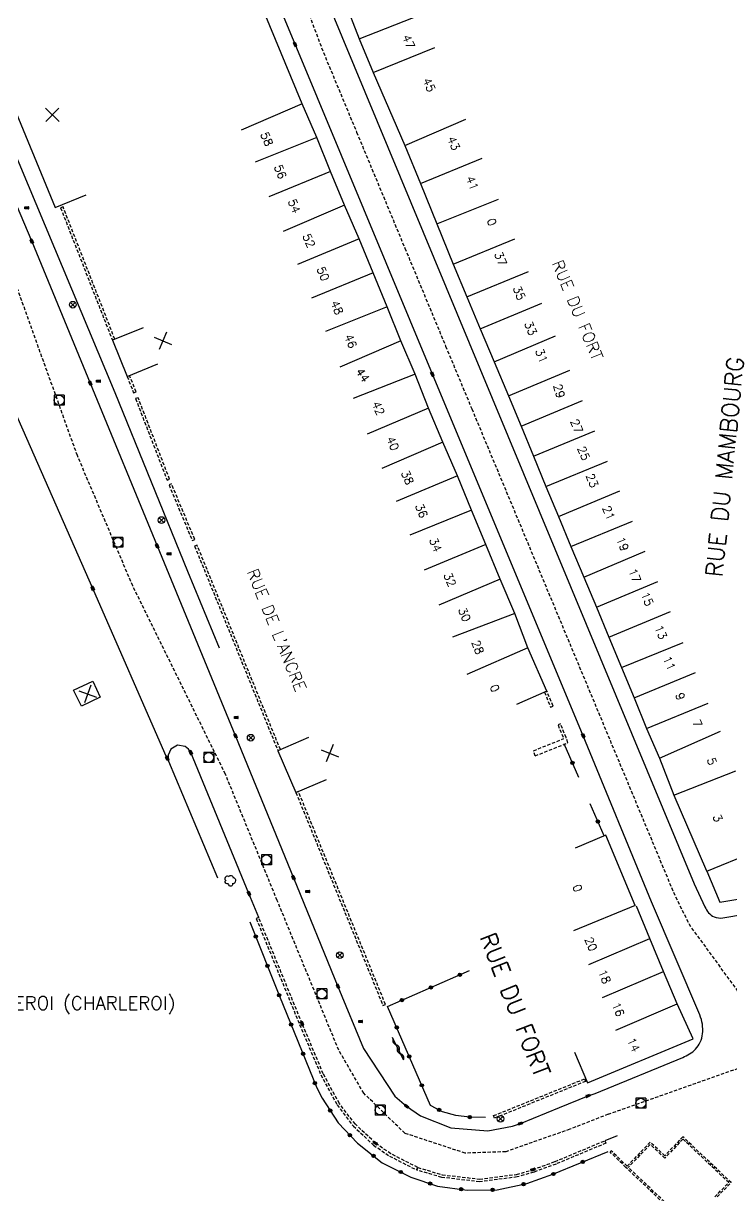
# Model space of a CAD drawing. Header units: millimetres. Extents: x 155000 to 156001, y 122000 to 123001.
# Drawn here: x 155297.7 to 155404.1, y 122708.5 to 122884.8 of the extents above; entities that cross this region are included whole.
import ezdxf
from ezdxf.enums import TextEntityAlignment as Align

# ---------------------------------------------------------------- set-up
doc = ezdxf.new("R2010")
doc.units = ezdxf.units.MM
doc.linetypes.add('DASHED', pattern=[0.75, 0.5, -0.25])
doc.layers.get('0').update_dxf_attribs({"linetype": 'CONTINUOUS'})
for name, color, linetype in [('W0001', 6, 'DASHED'), ('W0008', 7, 'CONTINUOUS'), ('W0100', 7, 'CONTINUOUS'), ('W0112', 1, 'DASHED'), ('W0300', 7, 'CONTINUOUS'), ('W0302', 3, 'CONTINUOUS'), ('W0310', 3, 'CONTINUOUS'), ('W0322', 7, 'CONTINUOUS'), ('W0400', 7, 'CONTINUOUS'), ('W0420', 7, 'CONTINUOUS'), ('W0469', 7, 'CONTINUOUS'), ('W0980', 7, 'CONTINUOUS'), ('W0989', 7, 'CONTINUOUS'), ('W0991', 7, 'CONTINUOUS'), ('W1102', 7, 'CONTINUOUS')]:
    doc.layers.add(name, color=color, linetype=linetype)
doc.styles.get("Standard").update_dxf_attribs({"font": 'romans.shx', "width": 0.85})

# ---------------------------------------------------------------- blocks, each defined once
blk = doc.blocks.new('t322o')
at = {"color": 0, "linetype": 'Continuous'}
for radius in [0.25, 0.15]:
    blk.add_circle((0, 0), radius, dxfattribs=at)
blk = doc.blocks.new('t310o')
at = {"color": 0, "linetype": 'Continuous'}
for centre, start, end in [((-0.5, 0.38), 216.8699, 323.1304), ((0.5, -0.37), 36.8699, 143.1303)]:
    blk.add_arc(centre, 0.625, start, end, dxfattribs=at)
blk = doc.blocks.new('T400')
for p, q in [((-0.15, 0.3), (0.15, 0.3)), ((-0.15, -0.25), (-0.15, 0.3)), ((-0.15, 0.15), (0.15, 0.15)), ((-0.15, 0), (0.15, 0)), ((0.15, 0.3), (0.15, -0.25)), ((-0.15, -0.15), (0.15, -0.15)), ((-0.15, -0.25), (-0.15, -0.3)), ((-0.15, -0.3), (0.15, -0.3)), ((0.15, -0.3), (0.15, -0.25))]:
    blk.add_line(p, q)
blk = doc.blocks.new('t991o')
at = {"color": 0, "linetype": 'Continuous'}
for p, q in [((-1, 1), (1, -1)), ((-1, -1), (1, 1))]:
    blk.add_line(p, q, dxfattribs=at)
blk = doc.blocks.new('T420')
for p, q in [((0.75, 0.75), (-0.75, 0.75)), ((-0.75, 0.75), (-0.75, -0.75)), ((0.75, 0.75), (0.75, -0.75)), ((0.75, -0.75), (-0.75, -0.75))]:
    blk.add_line(p, q)
blk.add_ellipse((0, 0), major_axis=(-0.53, 0.53), ratio=1, start_param=3.926991, end_param=10.210176)
blk = doc.blocks.new('T300')
for p, q in [((-0.8, 0.51), (-0.86, 0.34)), ((-0.86, 0.34), (-0.86, 0.17)), ((-0.86, 0.17), (-0.74, 0.06)), ((-0.69, 0.63), (-0.8, 0.51)), ((-0.8, -0.06), (-0.74, 0.06)), ((-0.74, 0.06), (-0.69, 0.11)), ((-0.57, 0.69), (-0.69, 0.63)), ((-0.46, 0.69), (-0.57, 0.69)), ((-0.29, 0.63), (-0.46, 0.69)), ((-0.29, 0.63), (-0.17, 0.74)), ((-0.23, 0.57), (-0.29, 0.63)), ((-0.17, 0.74), (-0.06, 0.8)), ((-0.06, 0.8), (0.06, 0.8)), ((0.06, 0.8), (0.23, 0.74)), ((0.23, 0.74), (0.34, 0.63)), ((0.34, 0.63), (0.4, 0.51)), ((0.46, 0.46), (0.34, 0.46)), ((0.4, 0.51), (0.4, 0.46)), ((0.57, 0.4), (0.46, 0.46)), ((0.57, 0.4), (0.69, 0.29)), ((0.69, 0.29), (0.74, 0.17)), ((0.74, 0.06), (0.69, -0.17)), ((0.74, 0.17), (0.74, 0.06)), ((-0.8, -0.17), (-0.8, -0.06)), ((-0.8, -0.23), (-0.8, -0.17)), ((-0.74, -0.34), (-0.8, -0.23)), ((-0.69, -0.4), (-0.74, -0.34)), ((-0.51, -0.46), (-0.69, -0.4)), ((-0.4, -0.46), (-0.51, -0.46)), ((-0.4, -0.46), (-0.34, -0.46)), ((-0.34, -0.46), (-0.34, -0.4)), ((-0.34, -0.51), (-0.34, -0.46)), ((-0.29, -0.63), (-0.34, -0.51)), ((-0.17, -0.74), (-0.29, -0.63)), ((-0.06, -0.8), (-0.17, -0.74)), ((0.06, -0.8), (-0.06, -0.8)), ((0.17, -0.74), (0.06, -0.8)), ((0.23, -0.69), (0.17, -0.74)), ((0.29, -0.46), (0.23, -0.46)), ((0.29, -0.63), (0.23, -0.69)), ((0.46, -0.4), (0.29, -0.46)), ((0.34, -0.51), (0.29, -0.63)), ((0.34, -0.51), (0.34, -0.46)), ((0.57, -0.34), (0.46, -0.4)), ((0.63, -0.29), (0.57, -0.34)), ((0.69, -0.17), (0.63, -0.29))]:
    blk.add_line(p, q)
blk = doc.blocks.new('T469')
at = {"color": 0, "linetype": 'Continuous', "flags": 128}
for points in [[(-0.35, 0.35), (0.35, -0.35)], [(-0.35, -0.35), (0.35, 0.35)]]:
    blk.add_lwpolyline(points, dxfattribs=at)
at = {"color": 0, "linetype": 'Continuous'}
blk.add_circle((0, 0), 0.5, dxfattribs=at)

msp = doc.modelspace()

# ---------------------------------------------------------------- linework, layer by layer
at = {"layer": 'W0001'}
for points in [[(155310.21, 122958.54), (155312.33, 122954.38), (155314.66, 122948.07), (155319.42, 122936.65), (155328.68, 122914.66), (155331.49, 122907.72), (155336.88, 122899.77), (155338.23, 122892.33), (155342.76, 122880.4), (155347.74, 122868.42), (155354.99, 122850.99), (155361.12, 122836.24), (155365.04, 122826.83), (155395.29, 122754.27)], [(155385.54, 122720.77), (155379.77, 122718.5), (155370.14, 122715.13), (155364.06, 122714.91), (155354.99, 122717.9), (155348.81, 122723.92), (155345.05, 122730.4), (155335.81, 122752.91), (155328.03, 122771.89), (155314.11, 122800.19), (155305.79, 122819.78), (155294.73, 122850.61), (155292.36, 122858.07), (155287.01, 122869.04), (155284.13, 122875.79), (155281.26, 122882.51), (155276, 122893.32), (155266.78, 122913.42), (155263.47, 122921.41)]]:
    msp.add_lwpolyline(points, dxfattribs=at)
at = {"layer": 'W0001', "flags": 128}
for points in [[(155428, 122843.03), (155418.75, 122751.28), (155411.75, 122730.03), (155397.75, 122749.28), (155395.29, 122754.27), (155395.29, 122754.27)], [(155385.54, 122720.77), (155411.75, 122730.03), (155422.75, 122692.03), (155415.75, 122681.03), (155400.25, 122677.53), (155398.05, 122674.19)]]:
    msp.add_lwpolyline(points, dxfattribs=at)
at = {"layer": 'W0008'}
msp.add_line((155386.91, 122717.54), (155385.06, 122716.78), dxfattribs=at)
for points in [[(155398.99, 123000), (155391.45, 122986.72), (155366.64, 122943.16), (155342.59, 122900.9), (155342.28, 122900.1), (155341.65, 122893.16), (155341.65, 122892.64), (155341.77, 122891.98), (155342.05, 122891.17), (155368.13, 122828.42), (155398.44, 122755.43)], [(155392.06, 122752.68), (155381.79, 122777.68), (155359.12, 122832.03), (155338.49, 122881.63), (155328.78, 122905), (155327.97, 122905.83), (155326.72, 122906.1), (155325.69, 122905.93), (155325.19, 122905.75), (155301.04, 122895.75), (155288.02, 122890.37)], [(155285.62, 122883.37), (155298.94, 122851.99), (155307.71, 122830.67), (155317.77, 122806.21), (155329.55, 122777.63), (155338.25, 122756.32), (155344.94, 122739.99), (155348.76, 122730.63), (155353.49, 122723.5), (155355.24, 122721.97), (155357.33, 122720.5), (155361.9, 122718.72), (155367.46, 122718.29), (155371.17, 122718.98), (155372.34, 122719.38), (155378.2, 122721.77), (155382.52, 122723.54), (155383.57, 122723.86)], [(155319.49, 122773.83), (155319.29, 122774.26), (155308.1, 122799.8), (155297.63, 122823.59), (155296.68, 122825.79), (155287.35, 122846.58), (155287.12, 122847.27), (155279.66, 122859.9)], [(155333.04, 122750.32), (155331.57, 122753.95), (155322.83, 122775.15), (155322.5, 122775.63), (155321.96, 122776.06), (155320.84, 122776.23), (155319.84, 122775.65), (155319.41, 122774.76), (155319.48, 122773.84), (155326.83, 122756.31)]]:
    msp.add_lwpolyline(points, dxfattribs=at)
at = {"layer": 'W0008', "flags": 128}
for points in [[(155398.44, 122755.43), (155400.08, 122751.94, 0.1829), (155401.45, 122750.44, 0.142), (155402.75, 122750.3), (155413.11, 122752.04, 0.1737), (155414.82, 122752.95, 0.1423), (155415.43, 122754.54), (155416.03, 122759.54), (155419.45, 122794.18), (155423.62, 122835.71), (155425.83, 122857.9), (155433.26, 122933.06), (155437.26, 122973.52), (155439.79, 123000, 0.0883)], [(155383.57, 122723.86), (155396.75, 122729.32, 0.1053), (155398.66, 122730.53, 0.1539), (155399.71, 122732.86, 0.132), (155399.3, 122735.69), (155392.06, 122752.68), (155392.06, 122752.68)]]:
    msp.add_lwpolyline(points, format="xyb", dxfattribs=at)
at = {"layer": 'W0100'}
for p, q in [((155376.34, 122784.37), (155371.76, 122782.36)), ((155385.21, 122762.71), (155380.6, 122760.79)), ((155389.59, 122752.16), (155385.21, 122762.71))]:
    msp.add_line(p, q, dxfattribs=at)
for points in [[(155322.97, 122899.96), (155327.56, 122901.94), (155326.08, 122905.38), (155301.5, 122895.07), (155288.95, 122889.86), (155302.46, 122857.08), (155307.09, 122858.99)], [(155376.34, 122784.37), (155373.48, 122790.9), (155371.5, 122796.06), (155369.31, 122801.21), (155367.14, 122806.43), (155365.02, 122811.61), (155362.91, 122816.73), (155360.7, 122821.82), (155358.54, 122826.9), (155356.55, 122832.02), (155354.38, 122837.05), (155352.32, 122842.17), (155350.23, 122847.26), (155348.1, 122852.37), (155345.9, 122857.44), (155343.81, 122862.5), (155341.77, 122867.61), (155339.58, 122872.69), (155328.99, 122898.26), (155324.37, 122896.34)], [(155345.86, 122888.3), (155348.15, 122882.44), (155350.22, 122877.39), (155354.98, 122866.4), (155357.36, 122860.69), (155359.78, 122854.63), (155362.27, 122848.59), (155364.32, 122843.66), (155366.32, 122838.87), (155368.42, 122833.9), (155370.54, 122828.79), (155372.44, 122824.24), (155374.3, 122819.71), (155376.17, 122815.16), (155378.08, 122810.61), (155379.95, 122806.1), (155381.86, 122801.53), (155383.76, 122796.99), (155385.65, 122792.48), (155387.53, 122787.91), (155389.42, 122783.35), (155391.3, 122778.76), (155393.26, 122774.32), (155395.42, 122768.75), (155400.33, 122757.35)], [(155315.68, 122839.02), (155311.04, 122837.15), (155313.25, 122831.7), (155317.89, 122833.57)], [(155305.22, 122784.5), (155308.1, 122785.86), (155309.21, 122783.49), (155306.39, 122782.11), (155305.22, 122784.5)], [(155340.52, 122777.39), (155335.93, 122775.42), (155338.62, 122769.14), (155343.22, 122771.11)]]:
    msp.add_lwpolyline(points, dxfattribs=at)
at = {"layer": 'W0100', "flags": 128}
for points in [[(155400.38, 122757.32), (155402.3, 122752.67), (155413.19, 122754.47)], [(155380.5, 122730.1), (155382.43, 122725.49), (155398.29, 122732.11), (155395.9, 122737.34), (155393.86, 122742.24), (155391.82, 122747.19), (155389.77, 122752.07), (155389.77, 122752.07)]]:
    msp.add_lwpolyline(points, dxfattribs=at)
at = {"layer": 'W0112'}
for p, q in [((155303.26, 122857.06), (155311.04, 122837.15)), ((155313.27, 122831.7), (155314.24, 122829.21)), ((155314.61, 122829.36), (155313.64, 122831.85)), ((155314.24, 122829.21), (155314.61, 122829.36)), ((155314.53, 122828.35), (155319.27, 122816.09)), ((155319.27, 122816.09), (155319.64, 122816.24)), ((155319.56, 122815.38), (155323.04, 122807.05)), ((155323.04, 122807.05), (155323.41, 122807.2)), ((155323.4, 122806.18), (155335.92, 122775.42)), ((155377.25, 122782.14), (155376.34, 122784.37)), ((155378.37, 122779.45), (155378, 122779.29)), ((155378, 122779.29), (155378.86, 122777.24)), ((155379.23, 122777.39), (155378.37, 122779.45)), ((155374.58, 122774.64), (155379.47, 122776.61)), ((155379.47, 122776.61), (155379.23, 122777.39)), ((155338.62, 122769.14), (155351.7, 122737.12)), ((155339.55, 122734.41), (155333.03, 122750.33)), ((155351.7, 122737.12), (155352.08, 122737.27)), ((155382.14, 122725.71), (155368.48, 122720.18)), ((155368.48, 122720.18), (155368.33, 122720.55)), ((155377.55, 122713.65), (155385.06, 122716.79)), ((155391.84, 122716.57), (155388.38, 122712.95)), ((155394.05, 122714.52), (155391.84, 122716.57)), ((155396.76, 122717.39), (155394.05, 122714.52)), ((155396.77, 122717.04), (155394.06, 122714.17)), ((155404.01, 122710.48), (155396.76, 122717.39)), ((155403.66, 122710.48), (155396.77, 122717.04)), ((155388.2, 122712.77), (155385.84, 122715.09)), ((155388.38, 122712.95), (155386.01, 122715.26)), ((155391.85, 122716.22), (155388.56, 122712.78)), ((155394.06, 122714.17), (155391.85, 122716.22)), ((155403.65, 122698.1), (155388.2, 122712.77)), ((155403.79, 122698.31), (155388.56, 122712.78)), ((155401.54, 122708.34), (155403.66, 122710.48)), ((155401.9, 122708.34), (155404.01, 122710.48))]:
    msp.add_line(p, q, dxfattribs=at)
for points in [[(155311.41, 122837.3), (155303.63, 122857.2), (155303.26, 122857.06)], [(155319.64, 122816.24), (155314.91, 122828.5), (155314.53, 122828.35)], [(155323.41, 122807.2), (155319.93, 122815.53), (155319.56, 122815.38)], [(155336.29, 122775.58), (155323.77, 122806.34), (155323.4, 122806.18)], [(155375.97, 122784.21), (155376.88, 122781.99), (155377.25, 122782.14)], [(155374.58, 122774.64), (155374.33, 122775.42), (155378.86, 122777.24)], [(155352.08, 122737.27), (155338.99, 122769.29), (155338.62, 122769.14)], [(155333.03, 122750.33), (155332.66, 122750.18), (155339.18, 122734.25), (155342.37, 122726.68), (155344.81, 122722.16), (155347.25, 122718.99), (155350.29, 122716.12), (155352.67, 122714.48)], [(155356.92, 122712.76), (155352.88, 122714.82), (155350.55, 122716.44), (155347.55, 122719.26), (155345.15, 122722.38), (155342.73, 122726.85), (155339.55, 122734.41)], [(155368.33, 122720.55), (155381.99, 122726.08), (155382.14, 122725.71)], [(155385.06, 122716.79), (155385.21, 122716.42), (155377.7, 122713.28), (155374.35, 122712.05), (155371.86, 122711.33), (155366.22, 122710.61), (155360.53, 122711.27)], [(155386.01, 122715.26), (155385.84, 122715.09)], [(155352.67, 122714.48), (155356.74, 122712.4), (155356.92, 122712.76)], [(155356.92, 122712.76), (155360.61, 122711.66), (155366.22, 122711.01), (155371.77, 122711.72), (155374.23, 122712.43), (155377.55, 122713.65)], [(155360.53, 122711.27), (155356.81, 122712.37), (155356.92, 122712.76)]]:
    msp.add_lwpolyline(points, dxfattribs=at)
at = {"layer": 'W0302'}
msp.add_lwpolyline([(155294.45, 122869.91), (155311.41, 122829.3), (155322.34, 122802.4), (155327.08, 122790.89)], dxfattribs=at)
at = {"layer": 'W0310'}
msp.add_line((155354.78, 122728.96), (155353.15, 122732.32), dxfattribs=at)
at = {"layer": 'W0322'}
for p, q in [((155381.12, 122771.41), (155378.93, 122776.43)), ((155384.94, 122762.6), (155382.83, 122767.43)), ((155352.39, 122736.97), (155364.69, 122742.37))]:
    msp.add_line(p, q, dxfattribs=at)
for points in [[(155331.72, 122749.69), (155336.14, 122738.54), (155341.78, 122724.72), (155342.59, 122723.2), (155344.97, 122719.48), (155347.88, 122716.4), (155351.6, 122713.46), (155355.89, 122711.32), (155359.9, 122709.94), (155364.36, 122709.36), (155368.86, 122709.41), (155373.31, 122710.35), (155377.24, 122711.75), (155385.56, 122715.18)], [(155367.11, 122720.25), (155364.71, 122720.34), (155362.64, 122720.58), (155360.64, 122721.15), (155358.86, 122722.09), (155352.39, 122736.98)]]:
    msp.add_lwpolyline(points, dxfattribs=at)
at = {"layer": 'W1102'}
for p, q in [((155348.15, 122882.44), (155357.46, 122886.1)), ((155350.22, 122877.39), (155359.48, 122881.17)), ((155339.58, 122872.69), (155330.4, 122868.73)), ((155354.98, 122866.4), (155364.16, 122870.37)), ((155341.77, 122867.61), (155332.48, 122863.9)), ((155357.36, 122860.69), (155366.59, 122864.52)), ((155343.81, 122862.5), (155334.56, 122858.69)), ((155345.9, 122857.44), (155336.72, 122853.46)), ((155359.78, 122854.63), (155369.06, 122858.36)), ((155348.1, 122852.37), (155338.87, 122848.51)), ((155362.27, 122848.59), (155371.52, 122852.4)), ((155350.23, 122847.26), (155340.98, 122843.46)), ((155364.32, 122843.66), (155373.56, 122847.49)), ((155352.32, 122842.17), (155343.05, 122838.43)), ((155366.32, 122838.87), (155375.55, 122842.73)), ((155354.38, 122837.05), (155345.2, 122833.1)), ((155368.42, 122833.9), (155377.64, 122837.78)), ((155356.55, 122832.02), (155347.23, 122828.39)), ((155370.54, 122828.79), (155379.77, 122832.63)), ((155372.44, 122824.24), (155381.67, 122828.09)), ((155358.54, 122826.9), (155349.34, 122822.99)), ((155374.3, 122819.71), (155383.55, 122823.52)), ((155360.7, 122821.82), (155351.52, 122817.84)), ((155376.17, 122815.16), (155385.42, 122818.96)), ((155362.91, 122816.73), (155353.66, 122812.91)), ((155378.08, 122810.61), (155387.3, 122814.47)), ((155365.02, 122811.61), (155355.76, 122807.83)), ((155379.95, 122806.1), (155389.18, 122809.94)), ((155367.14, 122806.43), (155357.9, 122802.59)), ((155381.86, 122801.53), (155391.08, 122805.4)), ((155369.31, 122801.21), (155360.11, 122797.29)), ((155383.76, 122796.99), (155392.99, 122800.85)), ((155371.5, 122796.06), (155362.16, 122792.48)), ((155385.65, 122792.48), (155394.88, 122796.34)), ((155373.48, 122790.9), (155364.32, 122786.89)), ((155387.53, 122787.91), (155396.78, 122791.71)), ((155389.42, 122783.35), (155398.66, 122787.17)), ((155391.3, 122778.76), (155400.55, 122782.55)), ((155393.26, 122774.32), (155402.41, 122778.35)), ((155395.42, 122768.75), (155404.74, 122772.38)), ((155389.59, 122752.16), (155380.35, 122748.33))]:
    msp.add_line(p, q, dxfattribs=at)
at = {"layer": 'W1102', "flags": 128}
for points in [[(155400.38, 122757.32), (155407.21, 122760.13)], [(155382.62, 122743.26), (155391.82, 122747.19), (155391.82, 122747.19)], [(155384.67, 122738.32), (155393.86, 122742.24), (155393.86, 122742.24)], [(155386.71, 122733.41), (155395.9, 122737.34), (155395.9, 122737.34)]]:
    msp.add_lwpolyline(points, dxfattribs=at)

# ---------------------------------------------------------------- block references
at = {"layer": 'W0300'}
msp.add_blockref('T300', (155328.81, 122755.87), dxfattribs=at)
at = {"layer": 'W0310', "rotation": 115.8574740411319}
for p in [(155353.69, 122731.21), (155354.34, 122729.86)]:
    msp.add_blockref('t310o', p, dxfattribs=at)
at = {"layer": 'W0322'}
for p, rotation in [((155380.17, 122773.59), 113.5862349945917), ((155383.99, 122764.77), 113.5335440201083), ((155332.59, 122747.48), 291.6364757512594), ((155334.35, 122743.06), 291.6364757512594), ((155363.26, 122741.74), 23.6875531337404), ((155358.91, 122739.84), 23.6875531337404), ((155336.1, 122738.65), 291.6364757512594), ((155354.56, 122737.93), 23.6875531337404), ((155337.89, 122734.25), 292.2090642210294), ((155353.76, 122733.82), 113.4840764752366), ((155339.69, 122729.85), 292.2090642210294), ((155355.65, 122729.47), 113.4840764752366), ((155341.48, 122725.45), 292.2090642210294), ((155357.54, 122725.11), 113.4840764752366), ((155360.14, 122721.41), 152.4439590742259), ((155343.79, 122721.32), 302.6206543271781), ((155364.74, 122720.34), 177.8709444545516), ((155346.73, 122717.61), 313.3831648245651), ((155350.3, 122714.49), 321.6698283811219), ((155381.71, 122713.59), 22.42885276968885), ((155354.37, 122712.08), 333.5367275911996), ((155377.32, 122711.78), 22.42885276968885), ((155358.77, 122710.33), 340.9709845125332), ((155363.43, 122709.48), 352.6114628352819), ((155368.17, 122709.4), 0.6494172102329171), ((155372.83, 122710.25), 11.92318951658376)]:
    msp.add_blockref('t322o', p, dxfattribs=dict(at, rotation=rotation))
at = {"layer": 'W0400'}
for p, rotation in [((155338.49, 122881.63), 22.58854617077318), ((155298.2, 122857.05), 90), ((155298.94, 122851.99), 202.9902128234356), ((155307.71, 122830.67), 202.3726176805922), ((155308.95, 122831), 90), ((155359.12, 122832.03), 22.64022415573058), ((155317.77, 122806.21), 202.3546805309773), ((155319.59, 122805.04), 90), ((155308.1, 122799.8), 203.6707025058372), ((155329.67, 122780.43), 90), ((155329.55, 122777.63), 202.3941683924815), ((155381.79, 122777.68), 22.32728135060096), ((155319.29, 122774.26), 204.7601771087285), ((155322.83, 122775.15), 22.40085858399069), ((155338.25, 122756.32), 202.2050009833179), ((155331.57, 122753.95), 22.03050339195944), ((155340.41, 122754.26), 90), ((155344.94, 122739.99), 202.2904199502135), ((155339.55, 122734.41), 22.84948218423179), ((155348.35, 122734.73), 90), ((155382.52, 122723.54), 292.3984785149274), ((155355.24, 122721.97), 228.9368334965965), ((155372.34, 122719.38), 288.536953296899), ((155350.55, 122716.44), 55.31934142086875), ((155374.23, 122712.43), 106.072566048558)]:
    msp.add_blockref('T400', p, dxfattribs=dict(at, rotation=rotation))
at = {"layer": 'W0420'}
for p in [(155303.06, 122828.12), (155311.89, 122806.75), (155325.52, 122774.4), (155334.18, 122759.01), (155342.51, 122738.85), (155351.27, 122721.4), (155390.43, 122722.41)]:
    msp.add_blockref('T420', p, dxfattribs=at)
at = {"layer": 'W0469'}
for p in [(155305.09, 122842.48), (155318.42, 122810.1), (155331.83, 122777.38), (155345.21, 122744.68), (155369.35, 122720.08)]:
    msp.add_blockref('T469', p, dxfattribs=at)
at = {"layer": 'W0991'}
for p, rotation in [((155302.03, 122871.03), 0.4276919683154063), ((155318.64, 122837.05), 292.0589915794193), ((155307.34, 122783.94), 295.2689029360109), ((155343.71, 122775.04), 293.1996415089482)]:
    msp.add_blockref('t991o', p, dxfattribs=dict(at, rotation=rotation))

# ---------------------------------------------------------------- texts
at = {"layer": 'W0980'}
msp.add_text('CHARLEROI (CHARLEROI)', height=2, dxfattribs=at).set_placement((155304.13, 122737.34), align=Align.MIDDLE)
at = {"layer": 'W0989'}
for s, height, rotation, p in [('RUE DU FORT', 1.75, 292.6288, (155380.94, 122841.66)), ('RUE DU MAMBOURG', 2.5, 84.3406, (155403.05, 122818.1)), ("RUE DE L'ANCRE", 1.75, 292.1544, (155335.73, 122793.57)), ('RUE DU FORT', 2.5, 291.4778, (155371.55, 122737.2))]:
    msp.add_text(s, height=height, rotation=rotation, dxfattribs=at).set_placement(p, align=Align.MIDDLE)
at = {"layer": 'W0991'}
for s, rotation, p in [('47', 292.2341, (155355.55, 122882.03)), ('45', 293.4322, (155358.64, 122875.53)), ('58', 293.3082, (155334.25, 122867.38)), ('43', 292.5506, (155362.34, 122866.75)), ('56', 291.7397, (155336.29, 122862.46)), ('41', 291.8473, (155365.13, 122860.77)), ('54', 292.4229, (155338.38, 122857.3)), ('0', 291.8473, (155368.05, 122854.9)), ('52', 293.4695, (155340.58, 122852.11)), ('37', 292.5675, (155369.39, 122849.38)), ('50', 292.6587, (155342.71, 122847.12)), ('35', 292.6871, (155372.17, 122844.24)), ('48', 292.3479, (155344.8, 122842.05)), ('33', 292.837, (155373.89, 122838.93)), ('46', 291.9258, (155346.86, 122837)), ('31', 292.5843, (155375.53, 122834.79)), ('44', 303.3041, (155348.65, 122831.9)), ('29', 285.4608, (155378.18, 122829.49)), ('42', 291.2577, (155351.02, 122826.92)), ('27', 292.4033, (155380.82, 122824.21)), ('40', 293.0226, (155353.18, 122821.62)), ('25', 292.3078, (155381.87, 122820.14)), ('38', 293.4391, (155355.38, 122816.49)), ('23', 292.7032, (155383.14, 122816.03)), ('36', 292.4265, (155357.49, 122811.5)), ('21', 292.566, (155385.62, 122811.18)), ('34', 292.2274, (155359.6, 122806.37)), ('19', 292.739, (155387.71, 122806.5)), ('32', 292.567, (155361.76, 122801.13)), ('17', 292.6662, (155389.54, 122801.75)), ('15', 292.7227, (155391.4, 122798.24)), ('30', 293.0606, (155363.96, 122795.89)), ('13', 292.3338, (155393.47, 122793.23)), ('28', 290.9795, (155365.95, 122790.97)), ('11', 292.5045, (155394.73, 122788.58)), ('0', 293.6328, (155368.49, 122784.82)), ('9', 292.2849, (155396.38, 122783.58)), ('7', 293.7889, (155398.92, 122779.51)), ('5', 291.2645, (155401.12, 122773.83)), ('3', 293.304, (155402, 122765.29)), ('0', 292.5174, (155380.93, 122754.76)), ('20', 292.7114, (155382.95, 122746.35)), ('18', 292.5023, (155384.99, 122741.46)), ('16', 292.5699, (155387.04, 122736.53)), ('14', 294.4989, (155389.36, 122731.2))]:
    msp.add_text(s, height=1.25, rotation=rotation, dxfattribs=at).set_placement(p, align=Align.MIDDLE)

doc.saveas('drawing.dxf')
